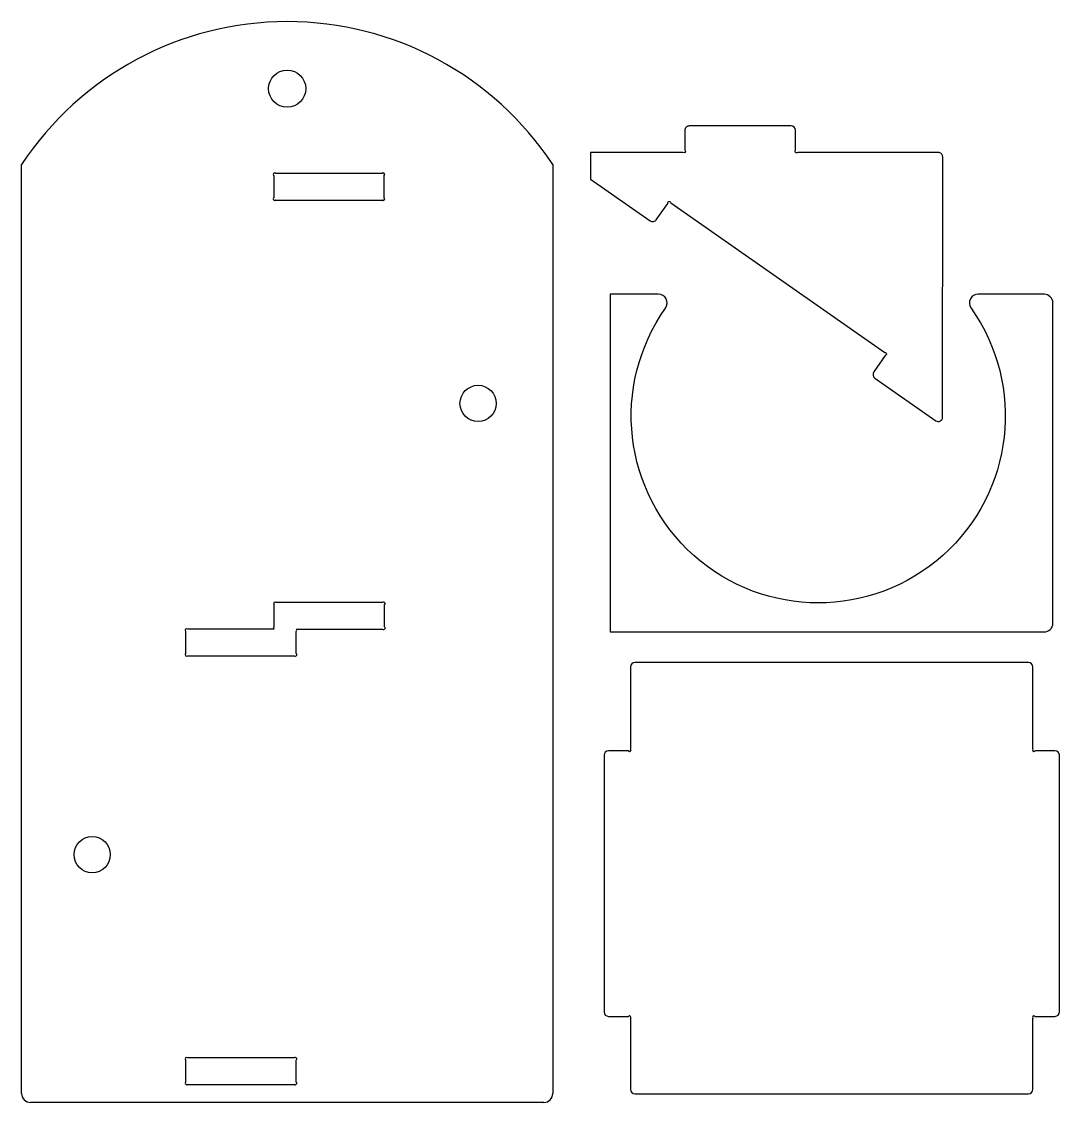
# Model space of a CAD drawing. Extents: x 99 to 333, y 9 to 253.
import ezdxf

# ---------------------------------------------------------------- set-up
doc = ezdxf.new("R2010")
doc.units = 0
doc.layers.get('0').update_dxf_attribs({"linetype": 'CONTINUOUS'})

# ---------------------------------------------------------------- blocks, each defined once
blk = doc.blocks.new('UPPER_BALL_JOINT_BASE')
at = {"color": 7, "linetype": 'CONTINUOUS'}
for p, q in [((98.78, 10.55), (98.78, 220.55)), ((218.78, 220.55), (218.78, 10.55)), ((155.73, 218.04), (155.73, 213.03)), ((180.23, 218.53), (156.22, 218.53)), ((180.73, 213.03), (180.73, 218.04)), ((156.22, 212.53), (180.23, 212.53)), ((155.8, 121.05), (155.8, 116.04)), ((180.3, 121.54), (156.29, 121.54)), ((180.8, 116.04), (180.8, 121.05)), ((135.83, 115.01), (135.83, 110)), ((155.84, 115.51), (136.33, 115.51)), ((160.79, 115.54), (180.3, 115.54)), ((160.83, 110), (160.83, 115.01)), ((136.33, 109.51), (160.34, 109.51)), ((135.83, 18.13), (135.83, 13.12)), ((160.34, 18.63), (136.33, 18.63)), ((160.83, 13.12), (160.83, 18.13)), ((136.33, 12.63), (160.34, 12.63)), ((216.78, 8.55), (100.78, 8.55))]:
    blk.add_line(p, q, dxfattribs=at)
for centre, radius in [((158.78, 237.7), 4.2), ((201.92, 166.55), 4.1), ((114.72, 64.55), 4.1)]:
    blk.add_circle(centre, radius, dxfattribs=at)
for centre, radius, start, end in [((158.78, 180.98), 71.87, 33.404, 146.596), ((155.97, 218.29), 0.35, 45.0001, 225.0001), ((180.48, 218.29), 0.35, 315, 135), ((155.97, 212.78), 0.35, 135, 315), ((180.48, 212.78), 0.35, 224.9999, 44.9999), ((156.05, 121.3), 0.35, 45, 225), ((180.55, 121.3), 0.35, 314.9999, 134.9999), ((136.08, 115.26), 0.35, 45, 225), ((156.05, 115.79), 0.35, 135, 233.8062), ((160.59, 115.26), 0.35, 314.9999, 53.8062), ((180.55, 115.79), 0.35, 225.0001, 45.0001), ((136.08, 109.76), 0.35, 135.0001, 315.0001), ((160.59, 109.76), 0.35, 225, 45), ((136.08, 18.38), 0.35, 45, 225), ((160.59, 18.38), 0.35, 314.9999, 134.9999), ((136.08, 12.88), 0.35, 135, 315), ((160.59, 12.88), 0.35, 225.0001, 45.0001), ((100.78, 10.55), 2, 180, 270), ((216.78, 10.55), 2, 270, 0)]:
    blk.add_arc(centre, radius, start, end, dxfattribs=at)
blk = doc.blocks.new('UPPER_BALL_JOINT_FACE')
at = {"color": 7, "linetype": 'CONTINUOUS'}
for p, q in [((326.25, 108), (237.37, 108)), ((236.37, 107), (236.37, 88.5)), ((327.25, 88.5), (327.25, 107)), ((235.87, 88), (231.37, 88)), ((332.25, 88), (327.74, 88)), ((230.37, 87), (230.37, 29)), ((333.25, 29), (333.25, 87)), ((231.37, 28), (235.87, 28)), ((236.37, 27.5), (236.37, 11.5)), ((327.25, 11.5), (327.25, 27.5)), ((327.74, 28), (332.25, 28)), ((237.37, 10.5), (326.25, 10.5))]:
    blk.add_line(p, q, dxfattribs=at)
for centre, radius, start, end in [((237.37, 107), 1, 90, 180), ((326.25, 107), 1, 360, 90), ((231.37, 87), 1, 90, 180), ((236.12, 88.25), 0.35, 225.0001, 44.9999), ((327.5, 88.25), 0.35, 134.9999, 314.9999), ((332.25, 87), 1, 360, 90), ((231.37, 29), 1, 180, 270), ((236.12, 27.75), 0.35, 314.9999, 135.0001), ((327.5, 27.75), 0.35, 45, 224.9999), ((332.25, 29), 1, 270, 360), ((237.37, 11.5), 1, 180, 270), ((326.25, 11.5), 1, 270, 0)]:
    blk.add_arc(centre, radius, start, end, dxfattribs=at)
blk = doc.blocks.new('UPPER_BALL_JOINT_BRACKET')
blk.add_lwpolyline([(306.88, 163.46), (306.89, 222.27, 0.414249), (305.89, 223.27), (274.13, 223.27, -1.000001), (273.64, 223.77), (273.64, 228.27, 0.414213), (272.64, 229.27), (249.64, 229.27, 0.414214), (248.64, 228.27), (248.64, 223.77, -1), (248.14, 223.27), (227.3, 223.27), (227.29, 217.27), (240.78, 207.83, 0.414244), (242.17, 208.08), (244.75, 211.76, -1.000001), (245.44, 211.89), (293.78, 178.04, -1.000001), (293.9, 177.35), (291.32, 173.66, 0.414213), (291.56, 172.27), (305.31, 162.64, 0.606815)], format="xyb", close=True)

msp = doc.modelspace()

# ---------------------------------------------------------------- linework, layer by layer
msp.add_lwpolyline([(331.78, 116.88), (331.78, 189.24, 0.414214), (329.78, 191.24), (314.92, 191.24, 0.608188), (313.29, 188.09, -1.930429), (244.26, 188.09, 0.608188), (242.63, 191.24), (231.78, 191.24), (231.78, 114.88), (329.78, 114.88, 0.414214)], format="xyb", close=True)

# ---------------------------------------------------------------- block references
for name in ['UPPER_BALL_JOINT_BASE', 'UPPER_BALL_JOINT_BRACKET', 'UPPER_BALL_JOINT_FACE']:
    msp.add_blockref(name, (0, 0))

doc.saveas('drawing.dxf')
